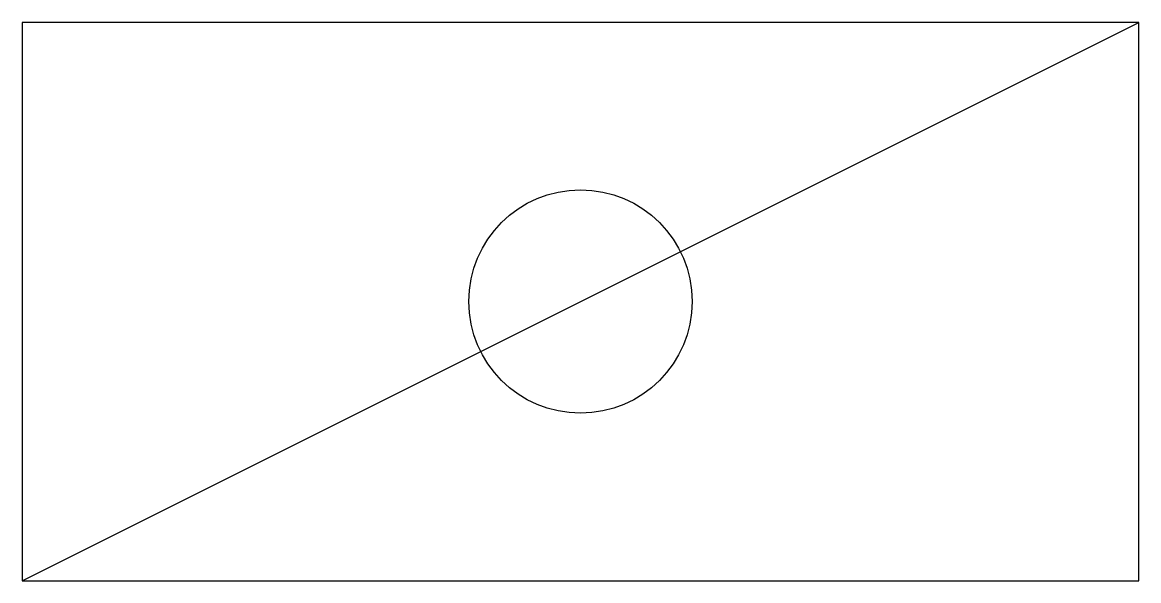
# Model space of a CAD drawing. Header units: millimetres. Extents: x 0 to 40, y 0 to 20.
import ezdxf

# ---------------------------------------------------------------- set-up
doc = ezdxf.new("R2010")
doc.units = ezdxf.units.MM
doc.layers.get('0').update_dxf_attribs({"linetype": 'CONTINUOUS', "lineweight": 25})

msp = doc.modelspace()

# ---------------------------------------------------------------- linework, layer by layer
for p, q in [((40, 20), (0, 20)), ((0, 20), (0, 0)), ((0, 0), (40, 20)), ((40, 0), (40, 20)), ((0, 0), (40, 0))]:
    msp.add_line(p, q)
msp.add_circle((20, 10), 4)

doc.saveas('drawing.dxf')
